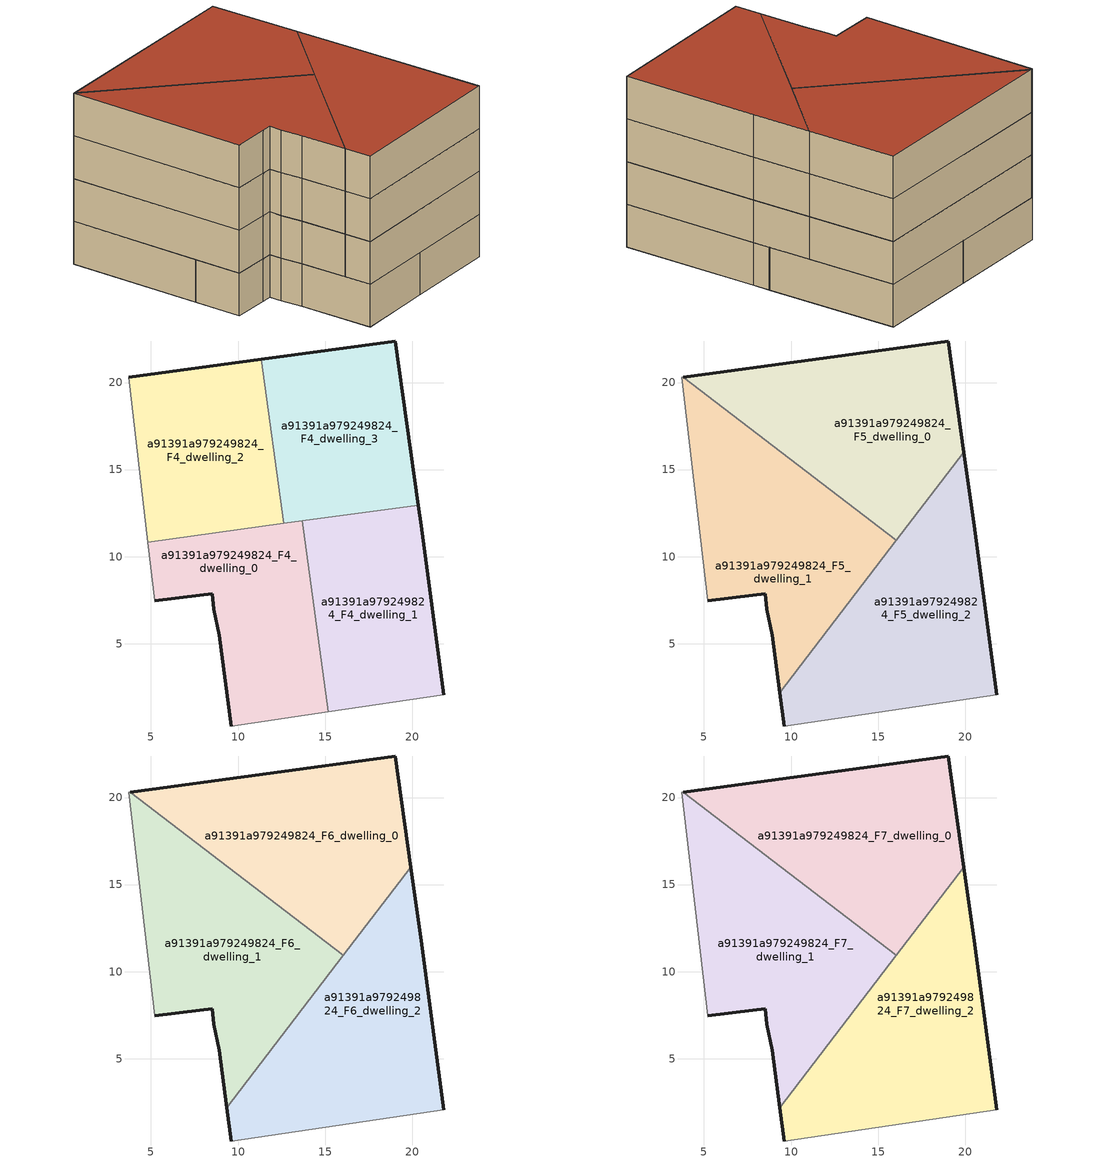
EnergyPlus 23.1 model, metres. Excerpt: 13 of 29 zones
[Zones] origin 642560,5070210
a91391a979249824_F4_dwelling_0
 floor to a91391a979249824_F3_dwelling_0 (EU_floor_Construction): 15.19,1.09 13.69,12.05 4.82,10.84 5.21,7.48 7.81,7.78 8.52,7.88 8.61,6.98 8.92,5.47 9.61,0.27 z12
 wall outside (EU_wall_Construction): 9.61,0.27 8.92,5.47 8.61,6.98 8.52,7.88 7.81,7.78 5.21,7.48 z12:15
 wall adiabatic (EU_wall_Construction): 5.21,7.48 4.82,10.84 / 15.19,1.09 9.61,0.27 z12:15
 wall to a91391a979249824_F4_dwelling_1 (EU_wall_Construction): 13.69,12.05 15.19,1.09 z12:15
 wall to a91391a979249824_F4_dwelling_2 (EU_wall_Construction): 4.82,10.84 12.62,11.91 z12:15
 wall to a91391a979249824_F4_dwelling_3 (EU_wall_Construction): 12.62,11.91 13.69,12.05 z12:15
a91391a979249824_F4_dwelling_1
 floor to a91391a979249824_F3_dwelling_1 (EU_floor_Construction): 21.82,2.07 20.53,11.78 20.36,12.96 13.69,12.05 15.19,1.09 z12
 wall outside (EU_wall_Construction): 20.36,12.96 20.53,11.78 21.82,2.07 z12:15
 wall adiabatic (EU_wall_Construction): 21.82,2.07 15.19,1.09 z12:15
 wall to a91391a979249824_F4_dwelling_3 (EU_wall_Construction): 13.69,12.05 20.36,12.96 z12:15
 ceiling adiabatic (EU_roof_Construction): 17.28,12.54 16.05,10.93 14.45,12.16 z15
a91391a979249824_F4_dwelling_2
 floor to a91391a979249824_F3_dwelling_2 (EU_floor_Construction): 12.62,11.91 11.33,21.33 3.72,20.29 4.82,10.84 z12
 wall outside (EU_wall_Construction): 3.72,20.29 11.33,21.33 z12:15
 wall to a91391a979249824_F4_dwelling_3 (EU_wall_Construction): 11.33,21.33 12.62,11.91 z12:15
 wall adiabatic (EU_wall_Construction): 4.82,10.84 3.72,20.29 z12:15
a91391a979249824_F4_dwelling_3
 floor to a91391a979249824_F3_dwelling_3 (EU_floor_Construction): 20.36,12.96 19.03,22.38 11.33,21.33 12.62,11.91 z12
 wall outside (EU_wall_Construction): 11.33,21.33 19.03,22.38 20.36,12.96 z12:15
a91391a979249824_F5_dwelling_0
 floor to a91391a979249824_F4_dwelling_3 (EU_floor_Construction): 17.28,12.54 19.93,16 19.03,22.38 11.33,21.33 12.37,13.75 14.45,12.16 z15
 floor adiabatic (EU_floor_Construction): 16.05,10.93 17.28,12.54 14.45,12.16 z15
 floor to a91391a979249824_F4_dwelling_2 (EU_floor_Construction): 12.37,13.75 11.33,21.33 3.8,20.3 z15
 wall outside (EU_wall_Construction): 3.8,20.3 19.03,22.38 19.93,16 z15:18
 wall to a91391a979249824_F5_dwelling_1 (EU_wall_Construction): 16.05,10.93 3.8,20.3 z15:18
 wall to a91391a979249824_F5_dwelling_2 (EU_wall_Construction): 19.93,16 16.05,10.93 z15:18
a91391a979249824_F5_dwelling_1
 floor to a91391a979249824_F4_dwelling_0 (EU_floor_Construction): 9.36,2.18 14.18,8.49 13.69,12.05 4.82,10.84 5.21,7.48 7.81,7.78 8.52,7.88 8.61,6.98 8.92,5.47 z15
 floor to a91391a979249824_F4_dwelling_2 (EU_floor_Construction): 12.62,11.91 12.37,13.75 3.8,20.3 3.72,20.29 4.82,10.84 z15
 floor to a91391a979249824_F4_dwelling_3 (EU_floor_Construction): 14.45,12.16 12.37,13.75 12.62,11.91 z15
 floor to a91391a979249824_F4_dwelling_1 (EU_floor_Construction): 14.18,8.49 16.05,10.93 14.45,12.16 13.69,12.05 z15
 wall outside (EU_wall_Construction): 9.36,2.18 8.92,5.47 8.61,6.98 8.52,7.88 7.81,7.78 5.21,7.48 z15:18
 wall adiabatic (EU_wall_Construction): 5.21,7.48 3.72,20.29 3.8,20.3 z15:18
 wall to a91391a979249824_F5_dwelling_2 (EU_wall_Construction): 16.05,10.93 9.36,2.18 z15:18
a91391a979249824_F5_dwelling_2
 floor to a91391a979249824_F4_dwelling_1 (EU_floor_Construction): 21.82,2.07 20.53,11.78 20.36,12.96 17.28,12.54 14.18,8.49 15.19,1.09 z15
 floor to a91391a979249824_F4_dwelling_0 (EU_floor_Construction): 15.19,1.09 14.18,8.49 9.36,2.18 9.61,0.27 z15
 floor to a91391a979249824_F4_dwelling_3 (EU_floor_Construction): 20.36,12.96 19.93,16 17.28,12.54 z15
 wall outside (EU_wall_Construction): 9.61,0.27 9.36,2.18 / 19.93,16 20.53,11.78 21.82,2.07 z15:18
 wall adiabatic (EU_wall_Construction): 21.82,2.07 9.61,0.27 z15:18
a91391a979249824_F6_dwelling_0
 floor to a91391a979249824_F5_dwelling_0 (EU_floor_Construction): 16.05,10.93 19.93,16 19.03,22.38 3.8,20.3 z18
 wall outside (EU_wall_Construction): 3.8,20.3 19.03,22.38 19.93,16 z18:21
 wall to a91391a979249824_F6_dwelling_1 (EU_wall_Construction): 16.05,10.93 3.8,20.3 z18:21
 wall to a91391a979249824_F6_dwelling_2 (EU_wall_Construction): 19.93,16 16.05,10.93 z18:21
a91391a979249824_F6_dwelling_1
 floor to a91391a979249824_F5_dwelling_1 (EU_floor_Construction): 9.36,2.18 16.05,10.93 3.8,20.3 3.72,20.29 5.21,7.48 7.81,7.78 8.52,7.88 8.61,6.98 8.92,5.47 z18
 wall outside (EU_wall_Construction): 9.36,2.18 8.92,5.47 8.61,6.98 8.52,7.88 7.81,7.78 5.21,7.48 z18:21
 wall adiabatic (EU_wall_Construction): 5.21,7.48 3.72,20.29 3.8,20.3 z18:21
 wall to a91391a979249824_F6_dwelling_2 (EU_wall_Construction): 16.05,10.93 9.36,2.18 z18:21
a91391a979249824_F6_dwelling_2
 floor to a91391a979249824_F5_dwelling_2 (EU_floor_Construction): 21.82,2.07 20.53,11.78 19.93,16 9.36,2.18 9.61,0.27 z18
 wall outside (EU_wall_Construction): 9.61,0.27 9.36,2.18 / 19.93,16 20.53,11.78 21.82,2.07 z18:21
 wall adiabatic (EU_wall_Construction): 21.82,2.07 9.61,0.27 z18:21
a91391a979249824_F7_dwelling_0
 floor to a91391a979249824_F6_dwelling_0 (EU_floor_Construction): 16.05,10.93 19.93,16 19.03,22.38 3.8,20.3 z21
 wall outside (EU_wall_Construction): 3.8,20.3 19.03,22.38 19.93,16 z21:24
 wall to a91391a979249824_F7_dwelling_1 (EU_wall_Construction): 16.05,10.93 3.8,20.3 z21:24
 wall to a91391a979249824_F7_dwelling_2 (EU_wall_Construction): 19.93,16 16.05,10.93 z21:24
 roof outside (EU_roof_Construction): 19.03,22.38 19.93,16 16.05,10.93 3.8,20.3 z24
a91391a979249824_F7_dwelling_1
 floor to a91391a979249824_F6_dwelling_1 (EU_floor_Construction): 9.36,2.18 16.05,10.93 3.8,20.3 3.72,20.29 5.21,7.48 7.81,7.78 8.52,7.88 8.61,6.98 8.92,5.47 z21
 wall outside (EU_wall_Construction): 9.36,2.18 8.92,5.47 8.61,6.98 8.52,7.88 7.81,7.78 5.21,7.48 z21:24
 wall adiabatic (EU_wall_Construction): 5.21,7.48 3.72,20.29 3.8,20.3 z21:24
 wall to a91391a979249824_F7_dwelling_2 (EU_wall_Construction): 16.05,10.93 9.36,2.18 z21:24
 roof outside (EU_roof_Construction): 16.05,10.93 9.36,2.18 8.92,5.47 8.61,6.98 8.52,7.88 7.81,7.78 5.21,7.48 3.72,20.29 3.8,20.3 z24
a91391a979249824_F7_dwelling_2
 floor to a91391a979249824_F6_dwelling_2 (EU_floor_Construction): 21.82,2.07 20.53,11.78 19.93,16 9.36,2.18 9.61,0.27 z21
 wall outside (EU_wall_Construction): 9.61,0.27 9.36,2.18 / 19.93,16 20.53,11.78 21.82,2.07 z21:24
 wall adiabatic (EU_wall_Construction): 21.82,2.07 9.61,0.27 z21:24
 roof outside (EU_roof_Construction): 19.93,16 20.53,11.78 21.82,2.07 9.61,0.27 9.36,2.18 z24
[Building]
EU S2 Campaign: North Axis=0; Terrain=City; Solar Distribution=FullExterior
[Site:Location]
Lyon-Bron: Latitude=45.75; Longitude=5; Time Zone=1; Elevation=198
[SizingPeriod:WeatherFileDays]
AnnualSizingPeriod: Begin Month=1; Begin Day of Month=1; End Month=12; End Day of Month=31; Day of Week for Start Day=Monday; Use Weather File Daylight Saving Period=No; Use Weather File Rain and Snow Indicators=No
[MATERIAL]
EU_InternalMass_Material: Roughness=MediumRough; Thickness=0.1; Conductivity=1; Density=1800; Specific Heat=900; Thermal Absorptance=0.9; Solar Absorptance=0.7; Visible Absorptance=0.7
[MATERIAL:NOMASS] Roughness=MediumRough; Thermal Absorptance=0.9; Solar Absorptance=0.7; Visible Absorptance=0.7
Name | Thermal Resistance
EU_wall_NoMass | 0.776494
EU_roof_NoMass | 0.486893
EU_floor_NoMass | 0.421597
[CONSTRUCTION]
EU_wall_Construction: EU_wall_NoMass
EU_roof_Construction: EU_roof_NoMass
EU_floor_Construction: EU_floor_NoMass
EU_InternalMass_Construction: EU_InternalMass_Material
[ZONE] Type=1; Multiplier=1; Ceiling Height=autocalculate; Floor Area=autocalculate; Part of Total Floor Area=Yes
Name | Volume
a91391a979249824_F4_dwelling_0 | 222.185
a91391a979249824_F5_dwelling_0; a91391a979249824_F6_dwelling_0; a91391a979249824_F7_dwelling_0 | 296.197
a91391a979249824_F4_dwelling_1 | 222.177
a91391a979249824_F5_dwelling_1; a91391a979249824_F6_dwelling_1; a91391a979249824_F7_dwelling_1 | 296.238
a91391a979249824_F4_dwelling_2; a91391a979249824_F4_dwelling_3 | 222.16
a91391a979249824_F5_dwelling_2; a91391a979249824_F6_dwelling_2; a91391a979249824_F7_dwelling_2 | 296.231
[INTERNALMASS] Construction=EU_InternalMass_Construction
Name | Zone or ZoneList | Surface Area
a91391a979249824_F4_dwelling_0_EU_InternalMass | a91391a979249824_F4_dwelling_0 | 74.0616
a91391a979249824_F4_dwelling_1_EU_InternalMass | a91391a979249824_F4_dwelling_1 | 74.0584
a91391a979249824_F4_dwelling_2_EU_InternalMass | a91391a979249824_F4_dwelling_2 | 74.0531
a91391a979249824_F4_dwelling_3_EU_InternalMass | a91391a979249824_F4_dwelling_3 | 74.0535
a91391a979249824_F5_dwelling_0_EU_InternalMass | a91391a979249824_F5_dwelling_0 | 98.734
a91391a979249824_F5_dwelling_1_EU_InternalMass | a91391a979249824_F5_dwelling_1 | 98.7461
a91391a979249824_F5_dwelling_2_EU_InternalMass | a91391a979249824_F5_dwelling_2 | 98.7432
a91391a979249824_F6_dwelling_0_EU_InternalMass | a91391a979249824_F6_dwelling_0 | 98.734
a91391a979249824_F6_dwelling_1_EU_InternalMass | a91391a979249824_F6_dwelling_1 | 98.7461
a91391a979249824_F6_dwelling_2_EU_InternalMass | a91391a979249824_F6_dwelling_2 | 98.7432
a91391a979249824_F7_dwelling_0_EU_InternalMass | a91391a979249824_F7_dwelling_0 | 98.734
a91391a979249824_F7_dwelling_1_EU_InternalMass | a91391a979249824_F7_dwelling_1 | 98.7461
a91391a979249824_F7_dwelling_2_EU_InternalMass | a91391a979249824_F7_dwelling_2 | 98.7432
[OTHEREQUIPMENT] Fuel Type=Electricity; Design Level Calculation Method=Watts/Area; Power per Zone Floor Area=1; Fraction Latent=0; Fraction Radiant=0; Fraction Lost=0; Carbon Dioxide Generation Rate=0; EndUse Subcategory=EU_Step8_InternalGains
Name | Zone or ZoneList or Space or SpaceList | Schedule
EU_Step8_InternalGain_a91391a979249824_F4_dwelling_0_f000 | a91391a979249824_F4_dwelling_0 | EU_Step8_GainSchedule_a91391a979249824_F4_dwelling_0_f000
EU_Step8_InternalGain_a91391a979249824_F4_dwelling_1_f000 | a91391a979249824_F4_dwelling_1 | EU_Step8_GainSchedule_a91391a979249824_F4_dwelling_1_f000
EU_Step8_InternalGain_a91391a979249824_F4_dwelling_2_f000 | a91391a979249824_F4_dwelling_2 | EU_Step8_GainSchedule_a91391a979249824_F4_dwelling_2_f000
EU_Step8_InternalGain_a91391a979249824_F4_dwelling_3_f000 | a91391a979249824_F4_dwelling_3 | EU_Step8_GainSchedule_a91391a979249824_F4_dwelling_3_f000
EU_Step8_InternalGain_a91391a979249824_F5_dwelling_0_f000 | a91391a979249824_F5_dwelling_0 | EU_Step8_GainSchedule_a91391a979249824_F5_dwelling_0_f000
EU_Step8_InternalGain_a91391a979249824_F5_dwelling_1_f000 | a91391a979249824_F5_dwelling_1 | EU_Step8_GainSchedule_a91391a979249824_F5_dwelling_1_f000
EU_Step8_InternalGain_a91391a979249824_F5_dwelling_2_f000 | a91391a979249824_F5_dwelling_2 | EU_Step8_GainSchedule_a91391a979249824_F5_dwelling_2_f000
EU_Step8_InternalGain_a91391a979249824_F6_dwelling_0_f000 | a91391a979249824_F6_dwelling_0 | EU_Step8_GainSchedule_a91391a979249824_F6_dwelling_0_f000
EU_Step8_InternalGain_a91391a979249824_F6_dwelling_1_f000 | a91391a979249824_F6_dwelling_1 | EU_Step8_GainSchedule_a91391a979249824_F6_dwelling_1_f000
EU_Step8_InternalGain_a91391a979249824_F6_dwelling_2_f000 | a91391a979249824_F6_dwelling_2 | EU_Step8_GainSchedule_a91391a979249824_F6_dwelling_2_f000
EU_Step8_InternalGain_a91391a979249824_F7_dwelling_0_f000 | a91391a979249824_F7_dwelling_0 | EU_Step8_GainSchedule_a91391a979249824_F7_dwelling_0_f000
EU_Step8_InternalGain_a91391a979249824_F7_dwelling_1_f000 | a91391a979249824_F7_dwelling_1 | EU_Step8_GainSchedule_a91391a979249824_F7_dwelling_1_f000
EU_Step8_InternalGain_a91391a979249824_F7_dwelling_2_f000 | a91391a979249824_F7_dwelling_2 | EU_Step8_GainSchedule_a91391a979249824_F7_dwelling_2_f000
[ZONEVENTILATION:DESIGNFLOWRATE] Schedule=EU_AlwaysOn; Design Flow Rate Calculation Method=AirChanges/Hour; Air Changes per Hour=0.693814; Ventilation Type=Natural; Fan Pressure Rise=0; Fan Total Efficiency=1; Constant Term Coefficient=1; Temperature Term Coefficient=0; Velocity Term Coefficient=0; Velocity Squared Term Coefficient=0; Minimum Indoor Temperature=-100; Maximum Indoor Temperature=100; Delta Temperature=-100; Minimum Outdoor Temperature=-100; Maximum Outdoor Temperature=100; Maximum Wind Speed=40
Name | Zone or ZoneList or Space or SpaceList
EU_ConstantAir_a91391a979249824_F4_dwelling_0 | a91391a979249824_F4_dwelling_0
EU_ConstantAir_a91391a979249824_F4_dwelling_1 | a91391a979249824_F4_dwelling_1
EU_ConstantAir_a91391a979249824_F4_dwelling_2 | a91391a979249824_F4_dwelling_2
EU_ConstantAir_a91391a979249824_F4_dwelling_3 | a91391a979249824_F4_dwelling_3
EU_ConstantAir_a91391a979249824_F5_dwelling_0 | a91391a979249824_F5_dwelling_0
EU_ConstantAir_a91391a979249824_F5_dwelling_1 | a91391a979249824_F5_dwelling_1
EU_ConstantAir_a91391a979249824_F5_dwelling_2 | a91391a979249824_F5_dwelling_2
EU_ConstantAir_a91391a979249824_F6_dwelling_0 | a91391a979249824_F6_dwelling_0
EU_ConstantAir_a91391a979249824_F6_dwelling_1 | a91391a979249824_F6_dwelling_1
EU_ConstantAir_a91391a979249824_F6_dwelling_2 | a91391a979249824_F6_dwelling_2
EU_ConstantAir_a91391a979249824_F7_dwelling_0 | a91391a979249824_F7_dwelling_0
EU_ConstantAir_a91391a979249824_F7_dwelling_1 | a91391a979249824_F7_dwelling_1
EU_ConstantAir_a91391a979249824_F7_dwelling_2 | a91391a979249824_F7_dwelling_2
[HVACTEMPLATE:ZONE:IDEALLOADSAIRSYSTEM] System Availability Schedule=EU_AlwaysOn; Maximum Heating Supply Air Temperature=50; Minimum Cooling Supply Air Temperature=13; Maximum Heating Supply Air Humidity Ratio=0.0156; Minimum Cooling Supply Air Humidity Ratio=0.0077; Heating Limit=NoLimit; Cooling Limit=NoLimit; Heating Availability Schedule=EU_AlwaysOn; Cooling Availability Schedule=EU_CoolingOff; Dehumidification Control Type=ConstantSensibleHeatRatio; Cooling Sensible Heat Ratio=0.7; Dehumidification Setpoint=60; Humidification Control Type=None; Humidification Setpoint=30; Outdoor Air Method=None; Outdoor Air Flow Rate per Person=0.00944; Outdoor Air Flow Rate per Zone Floor Area=0; Outdoor Air Flow Rate per Zone=0; Demand Controlled Ventilation Type=None; Outdoor Air Economizer Type=NoEconomizer; Heat Recovery Type=None; Sensible Heat Recovery Effectiveness=0.7; Latent Heat Recovery Effectiveness=0.65
Name | Template Thermostat
a91391a979249824_F4_dwelling_0 | EU_HeatOnly_a91391a979249824_F4_dwelling_0
a91391a979249824_F4_dwelling_1 | EU_HeatOnly_a91391a979249824_F4_dwelling_1
a91391a979249824_F4_dwelling_2 | EU_HeatOnly_a91391a979249824_F4_dwelling_2
a91391a979249824_F4_dwelling_3 | EU_HeatOnly_a91391a979249824_F4_dwelling_3
a91391a979249824_F5_dwelling_0 | EU_HeatOnly_a91391a979249824_F5_dwelling_0
a91391a979249824_F5_dwelling_1 | EU_HeatOnly_a91391a979249824_F5_dwelling_1
a91391a979249824_F5_dwelling_2 | EU_HeatOnly_a91391a979249824_F5_dwelling_2
a91391a979249824_F6_dwelling_0 | EU_HeatOnly_a91391a979249824_F6_dwelling_0
a91391a979249824_F6_dwelling_1 | EU_HeatOnly_a91391a979249824_F6_dwelling_1
a91391a979249824_F6_dwelling_2 | EU_HeatOnly_a91391a979249824_F6_dwelling_2
a91391a979249824_F7_dwelling_0 | EU_HeatOnly_a91391a979249824_F7_dwelling_0
a91391a979249824_F7_dwelling_1 | EU_HeatOnly_a91391a979249824_F7_dwelling_1
a91391a979249824_F7_dwelling_2 | EU_HeatOnly_a91391a979249824_F7_dwelling_2
[SIZING:ZONE] Zone Cooling Design Supply Air Temperature Input Method=SupplyAirTemperature; Zone Cooling Design Supply Air Temperature=13; Zone Heating Design Supply Air Temperature Input Method=SupplyAirTemperature; Zone Heating Design Supply Air Temperature=50; Zone Cooling Design Supply Air Humidity Ratio=0.008; Zone Heating Design Supply Air Humidity Ratio=0.008; Cooling Design Air Flow Method=DesignDay; Cooling Design Air Flow Rate=0; Cooling Minimum Air Flow per Zone Floor Area=0.000762; Cooling Minimum Air Flow=0; Cooling Minimum Air Flow Fraction=0.2; Heating Design Air Flow Method=DesignDay; Heating Design Air Flow Rate=0; Heating Maximum Air Flow per Zone Floor Area=0.002032; Heating Maximum Air Flow=0.141576; Heating Maximum Air Flow Fraction=0.3; Account for Dedicated Outdoor Air System=No; Dedicated Outdoor Air System Control Strategy=NeutralSupplyAir; Dedicated Outdoor Air Low Setpoint Temperature for Design=autosize; Dedicated Outdoor Air High Setpoint Temperature for Design=autosize; Zone Load Sizing Method=Sensible Load Only No Latent Load; Zone Latent Cooling Design Supply Air Humidity Ratio Input Method=HumidityRatioDifference; Zone Cooling Design Supply Air Humidity Ratio Difference=0.005; Zone Latent Heating Design Supply Air Humidity Ratio Input Method=HumidityRatioDifference; Zone Humidification Design Supply Air Humidity Ratio Difference=0.005
a91391a979249824_F4_dwelling_0; a91391a979249824_F4_dwelling_1; a91391a979249824_F4_dwelling_2; a91391a979249824_F4_dwelling_3; a91391a979249824_F5_dwelling_0; a91391a979249824_F5_dwelling_1; a91391a979249824_F5_dwelling_2; a91391a979249824_F6_dwelling_0; a91391a979249824_F6_dwelling_1; a91391a979249824_F6_dwelling_2; a91391a979249824_F7_dwelling_0; a91391a979249824_F7_dwelling_1; a91391a979249824_F7_dwelling_2
[SCHEDULE:CONSTANT]
Name | Hourly Value
EU_AlwaysOn | 1
EU_CoolingOff | 0
[SCHEDULE:FILE] Column Number=1; Rows to Skip at Top=0; Number of Hours of Data=8760; Column Separator=Comma; Interpolate to Timestep=No; Minutes per Item=60; Adjust Schedule for Daylight Savings=Yes
Name | File
EU_Step8_GainSchedule_a91391a979249824_F4_dwelling_0_f000 | ../../schedules/a91391a979249824/a91391a979249824_F4_dwelling_0_f000_gain.csv
EU_Step8_GainSchedule_a91391a979249824_F4_dwelling_1_f000 | ../../schedules/a91391a979249824/a91391a979249824_F4_dwelling_1_f000_gain.csv
EU_Step8_GainSchedule_a91391a979249824_F4_dwelling_2_f000 | ../../schedules/a91391a979249824/a91391a979249824_F4_dwelling_2_f000_gain.csv
EU_Step8_GainSchedule_a91391a979249824_F4_dwelling_3_f000 | ../../schedules/a91391a979249824/a91391a979249824_F4_dwelling_3_f000_gain.csv
EU_Step8_GainSchedule_a91391a979249824_F5_dwelling_0_f000 | ../../schedules/a91391a979249824/a91391a979249824_F5_dwelling_0_f000_gain.csv
EU_Step8_GainSchedule_a91391a979249824_F5_dwelling_1_f000 | ../../schedules/a91391a979249824/a91391a979249824_F5_dwelling_1_f000_gain.csv
EU_Step8_GainSchedule_a91391a979249824_F5_dwelling_2_f000 | ../../schedules/a91391a979249824/a91391a979249824_F5_dwelling_2_f000_gain.csv
EU_Step8_GainSchedule_a91391a979249824_F6_dwelling_0_f000 | ../../schedules/a91391a979249824/a91391a979249824_F6_dwelling_0_f000_gain.csv
EU_Step8_GainSchedule_a91391a979249824_F6_dwelling_1_f000 | ../../schedules/a91391a979249824/a91391a979249824_F6_dwelling_1_f000_gain.csv
EU_Step8_GainSchedule_a91391a979249824_F6_dwelling_2_f000 | ../../schedules/a91391a979249824/a91391a979249824_F6_dwelling_2_f000_gain.csv
EU_Step8_GainSchedule_a91391a979249824_F7_dwelling_0_f000 | ../../schedules/a91391a979249824/a91391a979249824_F7_dwelling_0_f000_gain.csv
EU_Step8_GainSchedule_a91391a979249824_F7_dwelling_1_f000 | ../../schedules/a91391a979249824/a91391a979249824_F7_dwelling_1_f000_gain.csv
EU_Step8_GainSchedule_a91391a979249824_F7_dwelling_2_f000 | ../../schedules/a91391a979249824/a91391a979249824_F7_dwelling_2_f000_gain.csv
